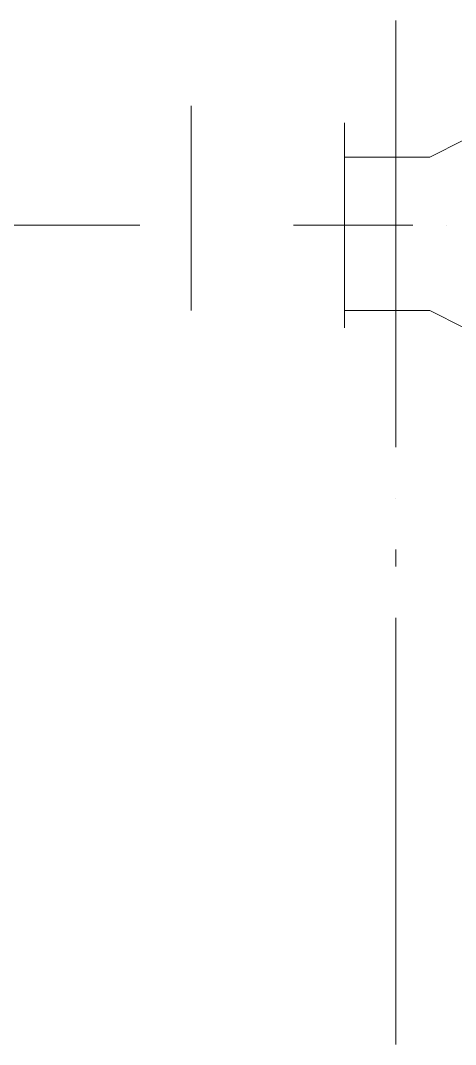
# Model space of a CAD drawing. Header units: millimetres. Extents: x -1005 to 294628, y -1154 to 182592.
# Drawn here: x 8844 to 10601, y 151874 to 156006 of the extents above; entities that cross this region are included whole.
import ezdxf

# ---------------------------------------------------------------- set-up
doc = ezdxf.new("R2010")
doc.units = ezdxf.units.MM
doc.layers.add('PDF_Geomertry', color=7, linetype='Continuous')

msp = doc.modelspace()

# ---------------------------------------------------------------- linework, layer by layer
at = {"layer": 'PDF_Geomertry', "lineweight": 5}
for points in [[(10359.7, 156006.3), (10359.7, 154284.4)], [(9533.2, 154835.4), (9533.2, 155661.9)], [(10635.2, 154766.5), (10497.5, 154835.4), (10359.7, 154835.4), (10153.1, 154835.4), (10153.1, 154766.5), (10153.1, 155524.2), (10153.1, 155455.3), (10359.7, 155455.3), (10497.5, 155455.3), (10635.2, 155524.2)], [(10153.1, 155524.2), (10153.1, 154766.5)], [(10359.7, 155179.8), (10359.7, 155455.3)], [(9326.6, 155179.8), (6916, 155179.8)], [(10428.6, 155179.8), (10015.4, 155179.8), (9946.5, 155179.8)], [(10566.3, 155179.8), (10566.3, 155179.8)], [(10359.7, 154077.8), (10359.7, 154077.8)], [(10359.7, 153871.2), (10359.7, 153802.3)], [(10359.7, 153595.7), (10359.7, 151873.8)]]:
    msp.add_lwpolyline(points, dxfattribs=at)
msp.add_lwpolyline([(10153.1, 155524.2), (10153.1, 155593), (10153.1, 155524.2)], close=True, dxfattribs=at)

doc.saveas('drawing.dxf')
